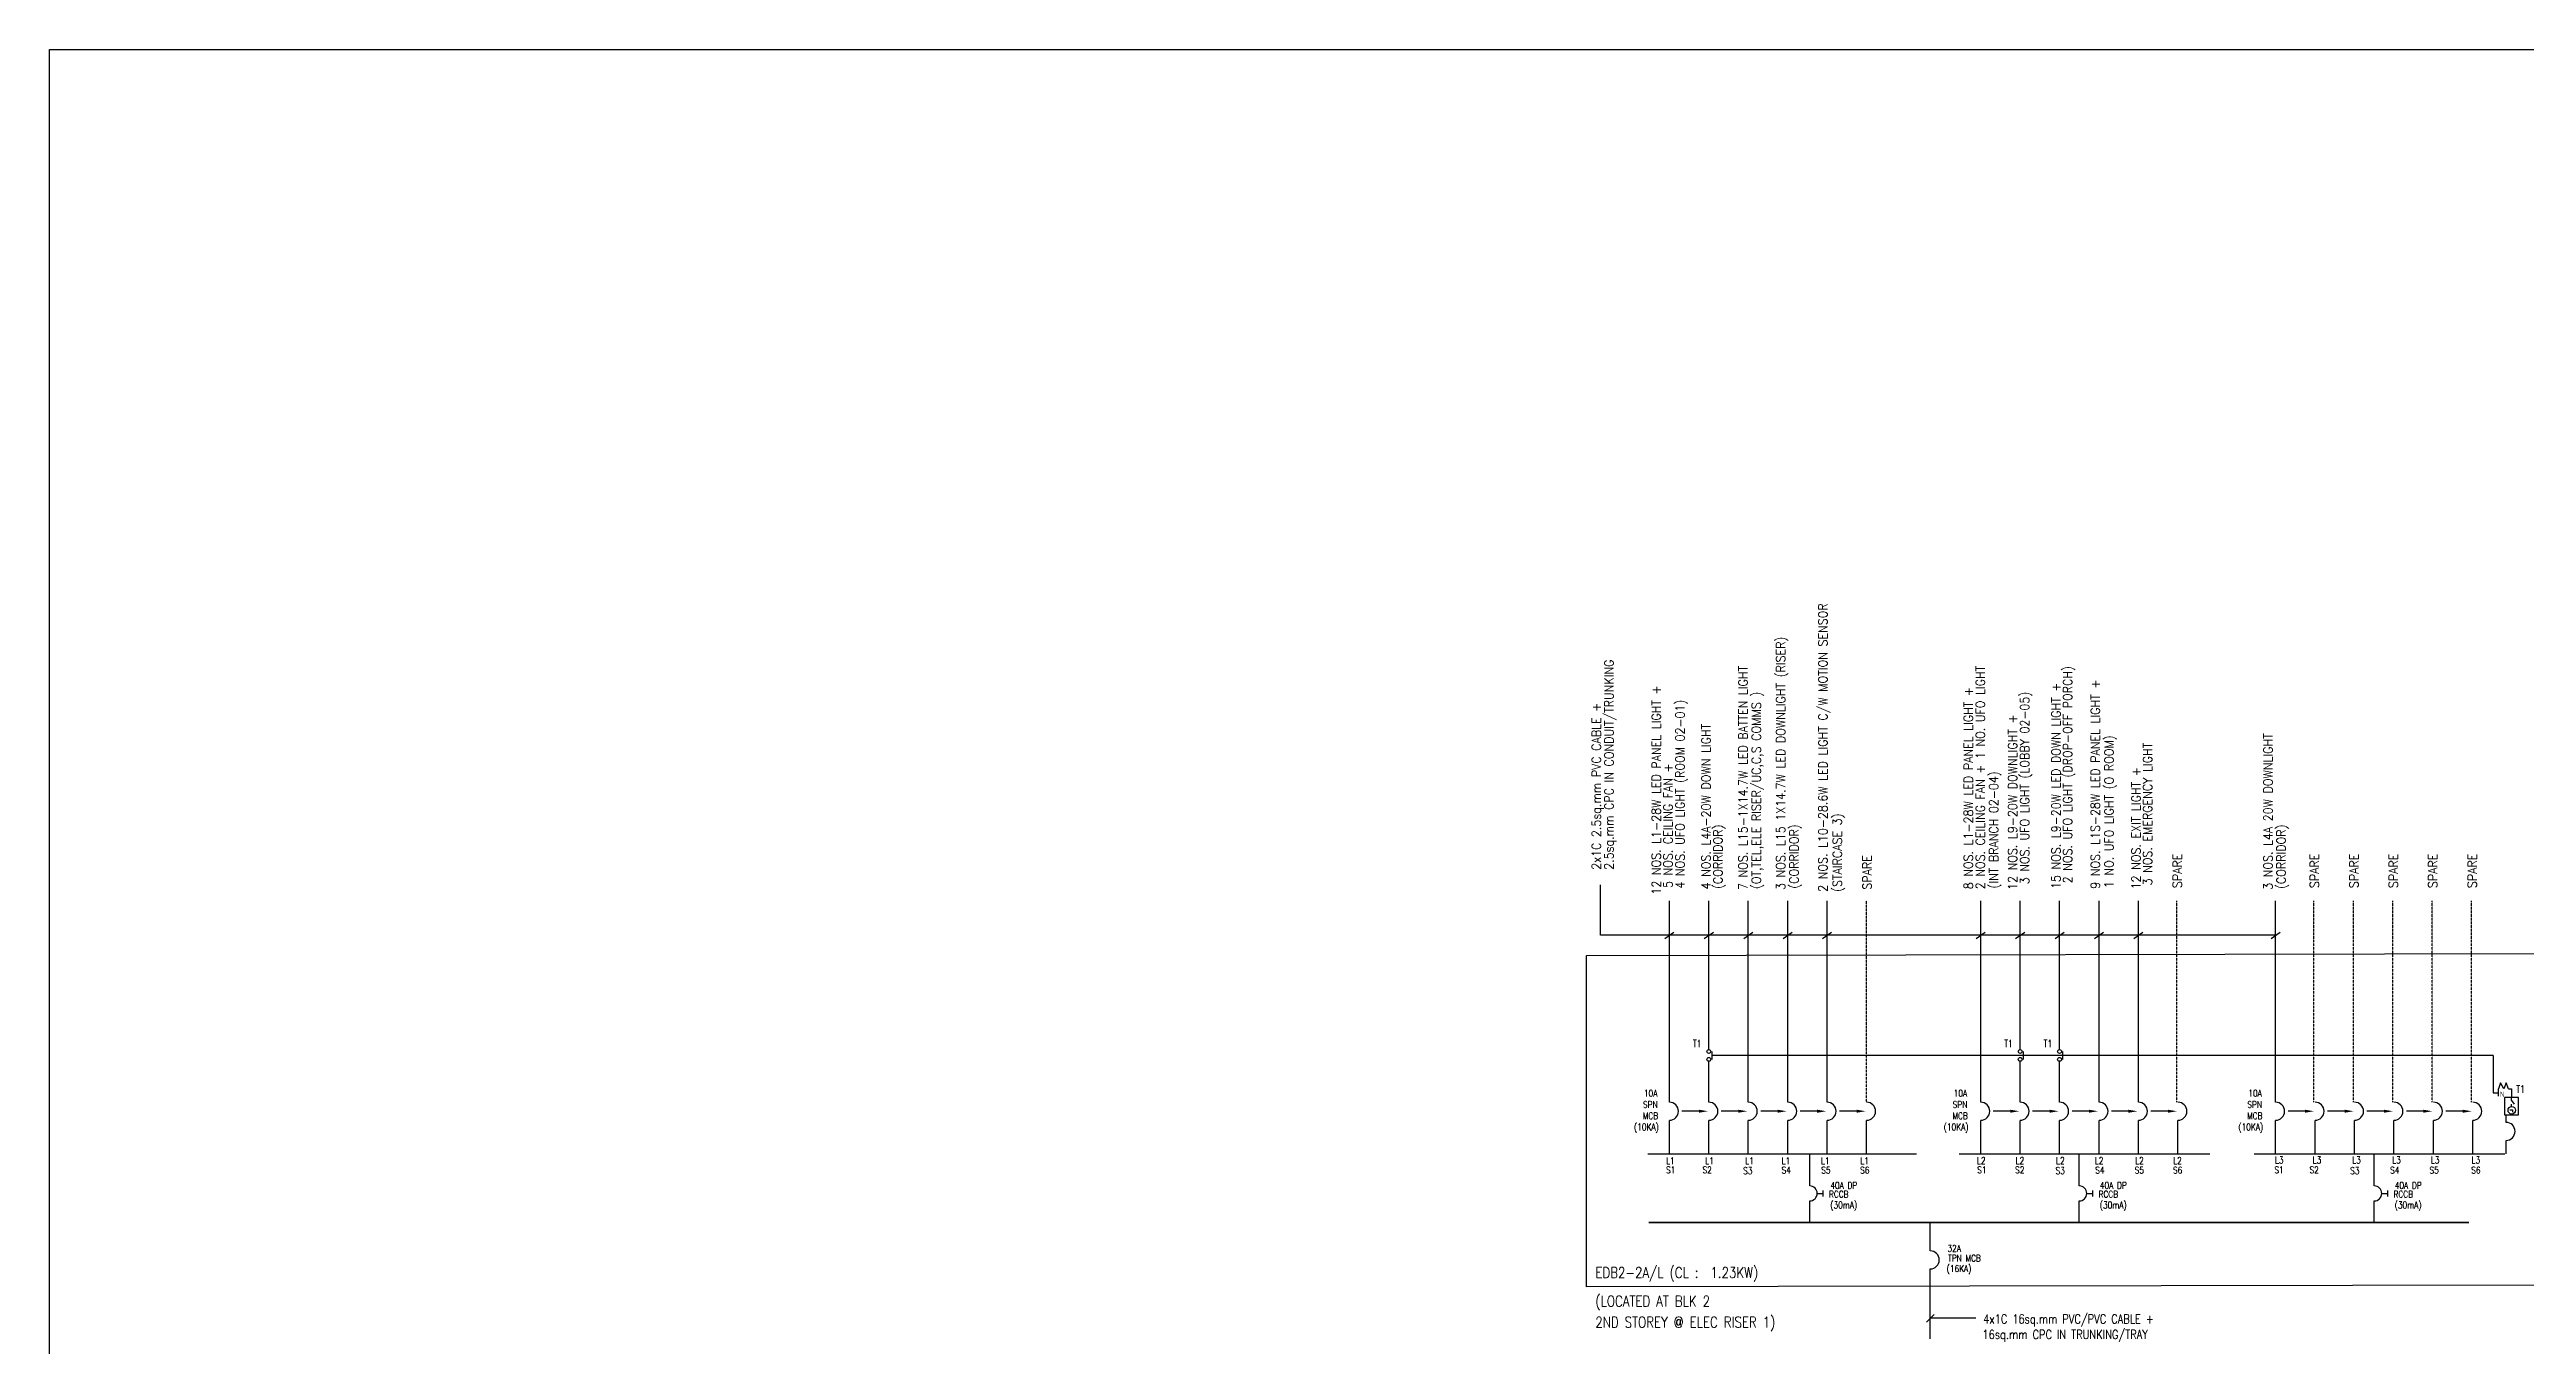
# Model space of a CAD drawing. Header units: millimetres. Extents: x 898005 to 1117654, y 253179 to 525443.
# Drawn here: x 898005 to 980397, y 391560 to 434682 of the extents above; entities that cross this region are included whole.
import ezdxf
from ezdxf.enums import TextEntityAlignment as Align

# ---------------------------------------------------------------- set-up
doc = ezdxf.new("R2010")
doc.units = ezdxf.units.MM
doc.header["$LTSCALE"] = 0.01
doc.linetypes.add('DASHED', pattern=[19.05, 12.7, -6.35])
doc.linetypes.add('{ -E- }', pattern=[0])
doc.layers.add('E-_ELEC----_E-', color=3, linetype='Continuous')
doc.styles.add('100', font='romans.shx', dxfattribs={"width": 0.8, "height": 250})
doc.styles.add('A2', font='SIMPLEX.shx', dxfattribs={"width": 0.95, "height": 190})
doc.styles.add('PwNote', font='Romans.shx', dxfattribs={"width": 0.75, "bigfont": 'Special.shx'})
doc.styles.add('SIMPLEX', font='simplex.shx', dxfattribs={"width": 0.65})
doc.dimstyles.get("Standard").update_dxf_attribs({"dimtxt": 0.18, "dimasz": 0.18, "dimexe": 0.18, "dimexo": 0.0625, "dimgap": 0.09, "dimtad": 0, "dimtih": 1, "dimtoh": 1, "dimdec": 4, "dimzin": 0, "dimdsep": 46, "dimtxsty": 'Standard', "dimcen": 0.09, "dimadec": 0, "dimazin": 0, "dimtfac": 1, "dimtdec": 4, "dimtofl": 0, "dimtmove": 0, "dimatfit": 3, "dimfxl": 1, "dimtolj": 1, "dimtzin": 0, "dimarcsym": 0})

# ---------------------------------------------------------------- blocks, each defined once
blk = doc.blocks.new('ELEC0338')
at = {"color": 7}
for p, q in [((160, 849), (160, 1039)), ((160, 849), (310, 649)), ((164, 498), (164, 646))]:
    blk.add_line(p, q, dxfattribs=at)
blk.add_lwpolyline([(566, 0), (566, 1039), (-250, 1039), (-250, 0)], close=True, dxfattribs=at)
blk.add_lwpolyline([(64, 311), (218, 311), (218, 168)], dxfattribs=at)
blk.add_circle((172, 277), 222, dxfattribs=at)
blk = doc.blocks.new('CLOSEDFILLED')
at = {"color": 0}
blk.add_solid([(-1, 0), (0, 0), (-1, 0)], dxfattribs=at)

msp = doc.modelspace()

# ---------------------------------------------------------------- linework, layer by layer
at = {"linetype": '{ -E- }'}
for p, q in [((951888, 399681, 0), (951888, 406373, 0)), ((953200, 401431, 0), (953200, 406373, 0)), ((954511, 399681, 0), (954511, 406373, 0)), ((955823, 399681, 0), (955823, 406373, 0)), ((957134, 399681, 0), (957134, 406373, 0)), ((962243, 399681, 0), (962243, 406373, 0)), ((963555, 401431, 0), (963555, 406373, 0)), ((964867, 401431, 0), (964867, 406373, 0)), ((966178, 399681, 0), (966178, 406373, 0)), ((967490, 399681, 0), (967490, 406373, 0)), ((972053, 399681, 0), (972053, 406373, 0)), ((953200, 399681, 0), (953200, 401040, 0)), ((963555, 399681, 0), (963555, 401040, 0)), ((964867, 399681, 0), (964867, 401040, 0)), ((960565, 394739, 0), (960565, 395232, 0)), ((960565, 391816, 0), (960565, 394139, 0))]:
    msp.add_line(p, q, dxfattribs=at)
at = {"linetype": 'DASHED', "ltscale": 20}
for p, q in [((958446, 399681, 0), (958446, 406373, 0)), ((968764, 399683, 0), (968764, 406375, 0)), ((973328, 399683, 0), (973328, 406375, 0)), ((974639, 399683, 0), (974639, 406375, 0)), ((975951, 399683, 0), (975951, 406375, 0)), ((977263, 399683, 0), (977263, 406375, 0)), ((978574, 399683, 0), (978574, 406375, 0))]:
    msp.add_line(p, q, dxfattribs=at)
for p, q in [((951737, 405126, 0), (952039, 405336, 0)), ((953049, 405126, 0), (953350, 405336, 0)), ((954360, 405126, 0), (954662, 405336, 0)), ((955672, 405126, 0), (955974, 405336, 0)), ((956984, 405126, 0), (957285, 405336, 0)), ((962093, 405126, 0), (962394, 405336, 0)), ((963404, 405126, 0), (963706, 405336, 0)), ((964716, 405126, 0), (965017, 405336, 0)), ((966028, 405126, 0), (966329, 405336, 0)), ((967339, 405126, 0), (967641, 405336, 0)), ((971902, 405126, 0), (972204, 405336, 0)), ((953200, 401300, 0), (953200, 401302, 0)), ((953312, 401105, 0), (953312, 401367, 0)), ((963555, 401300, 0), (963555, 401302, 0)), ((963668, 401105, 0), (963668, 401367, 0)), ((964867, 401300, 0), (964867, 401302, 0)), ((964979, 401105, 0), (964979, 401367, 0)), ((951888, 397961, 0), (951888, 399068, 0)), ((952868, 399381, 0), (952304, 399381, 0)), ((953200, 397961, 0), (953200, 399068, 0)), ((954180, 399381, 0), (953615, 399381, 0)), ((954511, 397961, 0), (954511, 399068, 0)), ((955492, 399381, 0), (954927, 399381, 0)), ((955823, 397961, 0), (955823, 399068, 0)), ((956803, 399381, 0), (956239, 399381, 0)), ((957134, 397961, 0), (957134, 399068, 0)), ((958115, 399381, 0), (957550, 399381, 0)), ((958446, 397961, 0), (958446, 399068, 0)), ((962243, 397961, 0), (962243, 399068, 0)), ((963224, 399381, 0), (962659, 399381, 0)), ((963555, 397961, 0), (963555, 399068, 0)), ((964536, 399381, 0), (963971, 399381, 0)), ((964867, 397961, 0), (964867, 399068, 0)), ((965847, 399381, 0), (965283, 399381, 0)), ((966178, 397961, 0), (966178, 399068, 0)), ((967159, 399381, 0), (966594, 399381, 0)), ((967490, 397961, 0), (967490, 399068, 0)), ((968470, 399381, 0), (967906, 399381, 0)), ((968802, 397961, 0), (968802, 399068, 0)), ((972053, 397961, 0), (972053, 399068, 0)), ((973034, 399381, 0), (972469, 399381, 0)), ((973365, 397961, 0), (973365, 399068, 0)), ((974345, 399381, 0), (973781, 399381, 0)), ((974677, 397961, 0), (974677, 399068, 0)), ((975657, 399381, 0), (975092, 399381, 0)), ((975988, 397961, 0), (975988, 399068, 0)), ((976969, 399381, 0), (976404, 399381, 0)), ((977300, 397961, 0), (977300, 399068, 0)), ((978280, 399381, 0), (977716, 399381, 0)), ((978611, 397961, 0), (978611, 399068, 0)), ((956556, 396898, 0), (956556, 397961, 0)), ((965521, 396898, 0), (965521, 397961, 0)), ((975331, 396898, 0), (975331, 397961, 0)), ((956556, 395681, 0), (956556, 396398, 0)), ((956806, 396648, 0), (957006, 396648, 0)), ((957006, 396548, 0), (957006, 396748, 0)), ((965521, 395681, 0), (965521, 396398, 0)), ((965771, 396648, 0), (965971, 396648, 0)), ((965971, 396548, 0), (965971, 396748, 0)), ((975331, 395681, 0), (975331, 396398, 0)), ((975581, 396648, 0), (975781, 396648, 0)), ((975781, 396548, 0), (975781, 396748, 0)), ((960565, 394739, 0), (960565, 395681, 0)), ((960439, 392372, 0), (960690, 392622, 0)), ((962084, 392497, 0), (960565, 392497, 0))]:
    msp.add_line(p, q)
at = {"color": 7}
for p, q in [((979294, 401236, 0), (979294, 399998, 0)), ((979294, 399998, 0), (979455, 399998, 0)), ((979796, 400121, 0), (979903, 400121, 0)), ((979903, 400121, 0), (979903, 399840, 0)), ((979724, 399007, 0), (979724, 399258, 0)), ((979717, 397961, 0), (979717, 398411, 0))]:
    msp.add_line(p, q, dxfattribs=at)
at = {"color": 2}
msp.add_lwpolyline([(898005, 434682), (1117654, 434682), (1117654, 253179), (898005, 253179)], close=True, dxfattribs=at)
at = {"linetype": '{ -E- }', "elevation": 0}
msp.add_lwpolyline([(972053, 405231), (949598, 405231), (949598, 406909)], dxfattribs=at)
at = {"color": 7, "elevation": 0}
for points in [[(979294, 401236), (953312, 401236)], [(979796, 400121), (979724, 400320), (979641, 400120), (979538, 400320), (979462, 400121)]]:
    msp.add_lwpolyline(points, dxfattribs=at)
at = {"const_width": 50, "elevation": 0}
for points in [[(951167, 397961), (960118, 397961)], [(961522, 397961), (969871, 397961)], [(971332, 397961), (979681, 397961)], [(978491, 395681), (951202, 395681)]]:
    msp.add_lwpolyline(points, dxfattribs=at)
for centre in [(953200, 401367, 0), (963555, 401367, 0), (964867, 401367, 0), (953200, 401105, 0), (963555, 401105, 0), (964867, 401105, 0)]:
    msp.add_circle(centre, 64.6)
for centre, radius in [((951888, 399381, 0), 300), ((953200, 399381, 0), 300), ((954511, 399381, 0), 300), ((955823, 399381, 0), 300), ((957134, 399381, 0), 300), ((958446, 399381, 0), 300), ((962243, 399381, 0), 300), ((963555, 399381, 0), 300), ((964867, 399381, 0), 300), ((966178, 399381, 0), 300), ((967490, 399381, 0), 300), ((968802, 399381, 0), 300), ((972053, 399381, 0), 300), ((973365, 399381, 0), 300), ((974677, 399381, 0), 300), ((975988, 399381, 0), 300), ((977300, 399381, 0), 300), ((978611, 399381, 0), 300), ((956556, 396648, 0), 250), ((965521, 396648, 0), 250), ((975331, 396648, 0), 250), ((960565, 394439, 0), 300)]:
    msp.add_arc(centre, radius, 270, 90)
at = {"color": 7}
msp.add_arc((979717, 398711, 0), 300, 270, 90, dxfattribs=at)
for points in [[(952868, 399431, 0), (953168, 399381, 0), (952868, 399331, 0)], [(954180, 399431, 0), (954480, 399381, 0), (954180, 399331, 0)], [(955492, 399431, 0), (955792, 399381, 0), (955492, 399331, 0)], [(956803, 399431, 0), (957103, 399381, 0), (956803, 399331, 0)], [(958115, 399431, 0), (958415, 399381, 0), (958115, 399331, 0)], [(963224, 399431, 0), (963524, 399381, 0), (963224, 399331, 0)], [(964536, 399431, 0), (964836, 399381, 0), (964536, 399331, 0)], [(965847, 399431, 0), (966147, 399381, 0), (965847, 399331, 0)], [(967159, 399431, 0), (967459, 399381, 0), (967159, 399331, 0)], [(968470, 399431, 0), (968770, 399381, 0), (968470, 399331, 0)], [(973034, 399431, 0), (973334, 399381, 0), (973034, 399331, 0)], [(974345, 399431, 0), (974645, 399381, 0), (974345, 399331, 0)], [(975657, 399431, 0), (975957, 399381, 0), (975657, 399331, 0)], [(976969, 399431, 0), (977269, 399381, 0), (976969, 399331, 0)], [(978280, 399431, 0), (978580, 399381, 0), (978280, 399331, 0)]]:
    msp.add_solid(points)
at = {"layer": 'E-_ELEC----_E-', "color": 7}
msp.add_lwpolyline([(949127, 404563), (980981, 404621), (980981, 393600), (949127, 393542)], close=True, dxfattribs=at)

# ---------------------------------------------------------------- block references
at = {"color": 7, "xscale": 0.5608740235074736, "yscale": 0.5608740235074736, "zscale": 0.5608740235074736}
msp.add_blockref('ELEC0338', (979811, 399257, 0), dxfattribs=at)

# ---------------------------------------------------------------- texts
for s, rotation, style, width, p in [('2 NOS. L10-28.6W LED LIGHT C/W MOTION SENSOR', 90, 'A2', 0.9, (957142, 406675)), ('3 NOS. L15 1X14.7W LED DOWNLIGHT (RISER)', 90, 'A2', 0.9, (955739, 406737, 0)), ('2.5sq.mm CPC IN CONDUIT/TRUNKING', 90, 'A2', 0.9, (950027, 407408, 0)), ('7 NOS. L15-1X14.7W LED BATTEN LIGHT', 90, 'A2', 0.9, (954488, 406737, 0)), ('2 NOS. CEILING FAN + 1 NO. UFO LIGHT', 90, 'A2', 0.9, (962378, 406762, 0)), ('2 NOS. UFO LIGHT (DROP-OFF PORCH)', 90, 'A2', 0.9, (965282, 406959, 0)), ('9 NOS. L1S-28W LED PANEL LIGHT +', 90, 'A2', 0.9, (966204, 406778, 0)), ('2x1C 2.5sq.mm PVC CABLE +', 90, 'A2', 0.9, (949608, 407408, 0)), ('12 NOS. L1-28W LED PANEL LIGHT +', 90, 'A2', 0.9, (951598, 406584, 0)), ('4 NOS. UFO LIGHT (ROOM 02-01) ', 90, 'A2', 0.9, (952393, 406781, 0)), ('(OT,TEL,ELE RISER/UC,C,S COMMS )', 90, 'A2', 0.9, (954928, 406768, 0)), ('8 NOS. L1-28W LED PANEL LIGHT +', 90, 'A2', 0.9, (961984, 406762, 0)), ('3 NOS. UFO LIGHT (LOBBY 02-05)', 90, 'A2', 0.9, (963856, 406928, 0)), ('15 NOS. L9-20W LED DOWN LIGHT +', 90, 'A2', 0.9, (964897, 406769, 0)), ('12 NOS. L9-20W DOWNLIGHT +', 90, 'A2', 0.9, (963452, 406741, 0)), ('1 NO. UFO LIGHT (O ROOM)', 90, 'A2', 0.9, (966662, 406799, 0)), (' 3 NOS. EMERGENCY LIGHT', 90, 'A2', 0.9, (967943, 406703, 0)), ('3 NOS. L4A 20W DOWNLIGHT ', 90, 'A2', 0.9, (971950, 406741, 0)), ('5 NOS. CEILING FAN +', 90, 'A2', 0.9, (951989, 406802, 0)), ('(INT BRANCH 02-04) ', 90, 'A2', 0.9, (962826, 406784, 0)), ('12 NOS. EXIT LIGHT + ', 90, 'A2', 0.9, (967560, 406758, 0)), ('(CORRIDOR)', 90, 'A2', 0.9, (956185, 406779, 0)), ('(STAIRCASE 3)', 90, 'A2', 0.9, (957624, 406675)), ('(CORRIDOR)', 90, 'A2', 0.9, (972387, 406772, 0)), ('SPARE', 90, 'A2', 0.9, (958614, 406749, 0)), ('SPARE', 90, 'A2', 0.9, (968932, 406799, 0)), ('SPARE', 90, 'A2', 0.9, (973495, 406799, 0)), ('SPARE', 90, 'A2', 0.9, (974807, 406799, 0)), ('SPARE', 90, 'A2', 0.9, (976119, 406799, 0)), ('SPARE', 90, 'A2', 0.9, (977430, 406799, 0)), ('SPARE', 90, 'A2', 0.9, (978742, 406799, 0)), ('4x1C 16sq.mm PVC/PVC CABLE +', 360, 'PwNote', 0.8, (962326, 392324, 0)), ('16sq.mm CPC IN TRUNKING/TRAY', 360, 'PwNote', 0.8, (962300, 391808, 0))]:
    msp.add_text(s, height=300, rotation=rotation, dxfattribs=dict(style=style, width=width)).set_placement(p)
at = {"ltscale": 1.5, "style": 'A2', "width": 0.9}
for s, p in [('4 NOS. L4A-20W DOWN LIGHT', (953256, 406755, 0)), ('(CORRIDOR) ', (953651, 406771, 0))]:
    msp.add_text(s, height=300, rotation=90, dxfattribs=at).set_placement(p)
for s, height, style, width, p in [('T1', 240, 'SIMPLEX', 0.75, (952672, 401510, 0)), ('T1', 240, 'SIMPLEX', 0.75, (963028, 401510, 0)), ('T1', 240, 'SIMPLEX', 0.75, (964340, 401510, 0)), ('SPN', 225, '100', 0.8, (951010, 399491, 0)), ('10A', 225, '100', 0.8, (951042, 399866, 0)), ('SPN', 225, '100', 0.8, (961312, 399491, 0)), ('10A', 225, '100', 0.8, (961344, 399866, 0)), ('SPN', 225, '100', 0.8, (971114, 399491, 0)), ('10A', 225, '100', 0.8, (971146, 399866, 0)), ('T1', 240, 'SIMPLEX', 0.75, (980063, 399994, 0)), ('(10KA)', 225, '100', 0.8, (950711, 398743, 0)), ('MCB', 225, '100', 0.8, (951002, 399116, 0)), ('(10KA)', 225, '100', 0.8, (961013, 398743, 0)), ('MCB', 225, '100', 0.8, (961303, 399116, 0)), ('(10KA)', 225, '100', 0.8, (970815, 398743, 0)), ('MCB', 225, '100', 0.8, (971105, 399116, 0)), ('S1', 225, '100', 0.8, (951779, 397317, 0)), ('L1', 225, '100', 0.8, (951779, 397621, 0)), ('S2', 225, '100', 0.8, (952990, 397317, 0)), ('L1', 225, '100', 0.8, (953081, 397621, 0)), ('S3', 225, '100', 0.8, (954340, 397292, 0)), ('L1', 225, '100', 0.8, (954410, 397621, 0)), ('S4', 225, '100', 0.8, (955621, 397309, 0)), ('L1', 225, '100', 0.8, (955621, 397621, 0)), ('L1', 225, '100', 0.8, (956930, 397621, 0)), ('S5', 225, '100', 0.8, (956938, 397309, 0)), ('S6', 225, '100', 0.8, (958232, 397309, 0)), ('L1', 225, '100', 0.8, (958238, 397621, 0)), ('L2', 225, '100', 0.8, (962118, 397623, 0)), ('S1', 225, '100', 0.8, (962127, 397317, 0)), ('S2', 225, '100', 0.8, (963388, 397317, 0)), ('L2', 225, '100', 0.8, (963405, 397623, 0)), ('S3', 225, '100', 0.8, (964734, 397292, 0)), ('L2', 225, '100', 0.8, (964750, 397623, 0)), ('L2', 225, '100', 0.8, (966039, 397623, 0)), ('S4', 225, '100', 0.8, (966053, 397309, 0)), ('S5', 225, '100', 0.8, (967366, 397309, 0)), ('L2', 225, '100', 0.8, (967381, 397623, 0)), ('S6', 225, '100', 0.8, (968641, 397309, 0)), ('L2', 225, '100', 0.8, (968647, 397623, 0)), ('S1', 225, '100', 0.8, (972014, 397317, 0)), ('L3', 225, '100', 0.8, (972032, 397646, 0)), ('S2', 225, '100', 0.8, (973181, 397317, 0)), ('L3', 225, '100', 0.8, (973286, 397646, 0)), ('S3', 225, '100', 0.8, (974532, 397292, 0)), ('L3', 225, '100', 0.8, (974600, 397646, 0)), ('S4', 225, '100', 0.8, (975862, 397309, 0)), ('L3', 225, '100', 0.8, (975929, 397646, 0)), ('S5', 225, '100', 0.8, (977170, 397309, 0)), ('L3', 225, '100', 0.8, (977215, 397646, 0)), ('S6', 225, '100', 0.8, (978561, 397309, 0)), ('L3', 225, '100', 0.8, (978572, 397646, 0))]:
    msp.add_text(s, height=height, dxfattribs=dict(style=style, width=width)).set_placement(p)
msp.add_text('N', height=166).set_placement((979506, 399866, 0))
at = {"style": '100', "width": 0.8}
for s, p in [('RCCB', (957522, 396623, 0)), ('40A DP ', (957750, 396915, 0)), ('(30mA)', (957687, 396246, 0)), ('RCCB', (966487, 396623, 0)), ('40A DP ', (966715, 396915, 0)), ('(30mA)', (966652, 396246, 0)), ('RCCB', (976297, 396623, 0)), ('40A DP ', (976525, 396915, 0)), ('(30mA)', (976462, 396246, 0)), ('32A ', (961424, 394819, 0)), ('(16KA)', (961523, 394132, 0)), ('TPN MCB', (961703, 394496, 0))]:
    msp.add_text(s, height=225, dxfattribs=at).set_placement(p, align=Align.MIDDLE)
at = {"ltscale": 1.5, "style": 'PwNote', "width": 0.8}
for s, p in [('EDB2-2A/L (CL :  1.23KW)', (949425, 393836)), ('(LOCATED AT BLK 2', (949425, 392885)), ('2ND STOREY @ ELEC RISER 1)', (949425, 392187))]:
    msp.add_text(s, height=360, dxfattribs=at).set_placement(p)

# ---------------------------------------------------------------- leaders
at = {"color": 7}
msp.add_leader([(979462, 399885, 0), (979462, 400121, 0)], dimstyle='Standard', override={"dimgap": 1, "dimtad": 0, "dimclrd": 7, "dimldrblk": 'CLOSEDFILLED'}, dxfattribs=at)

doc.saveas('drawing.dxf')
